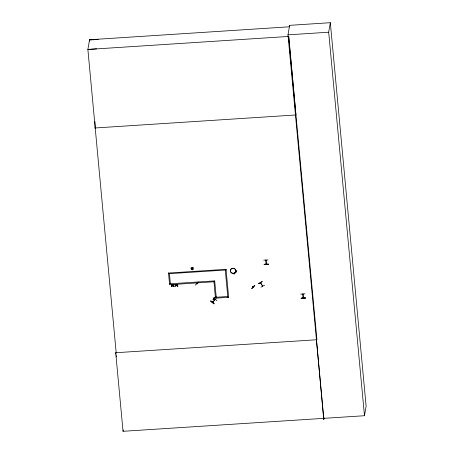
<?xml version="1.0" encoding="UTF-8"?>
<svg xmlns="http://www.w3.org/2000/svg" width="454" height="454" viewBox="0 0 454 454"><rect width="100%" height="100%" fill="white"/><g stroke="black" fill="none" stroke-linecap="round" stroke-linejoin="round"><path stroke-width="0.68" d="M196.639 283.705L197.093 283.733M197.087 283.676L196.979 284.017L196.735 283.602M235.887 272.61L235.444 272.604L235.524 272.269M235.836 272.684L235.439 272.542M301.07 298.261L305.394 297.881L301.064 298.238L305.4 298.176M268.422 264.273L264.086 264.313L268.416 263.984M303.141 297.881L302.937 293.869M303.09 297.705L303.357 297.869M303.096 298.023L303.073 297.676M303.306 298.04L302.937 294.061M265.845 260.335L266.169 264.194L266.101 263.763M266.328 264.126L266.129 263.78M289.595 26.78L89.563 39.753L87.883 49.463L116.19 352.752L115.719 352.786L115.963 354.177M323.77 418.361L287.984 34.85L289.624 25.339L330.325 22.7L366.117 406.205L364.471 415.722L123.045 431.3L123.278 429.927M214.799 281.696L169.597 284.743L168.525 272.928M168.599 273.722L226.126 269.994M169.438 273.671L170.381 283.773M169.541 283.829L214.725 280.901M172.798 285.441L171.595 284.76L172.798 285.441L173.871 284.613L173.042 285.589L173.984 286.048L173.042 285.589M172.571 285.634L171.623 285.089L172.582 285.56L171.708 286.23L172.582 285.56M172.826 285.702L174.013 286.372L172.826 285.702L171.748 286.463M173.888 285.004L173.053 285.509M176.583 285.197L175.375 284.516L176.583 285.197L177.656 284.369L176.822 285.345L177.769 285.799L176.822 285.345M175.505 285.906L176.368 285.311L175.522 286.298L176.612 285.458L177.798 286.128L176.612 285.458M193.126 267.673C187.383 266.895 194.63 273.024 193.052 267.599M195.288 285.191L198.08 282.025M196.69 283.778L196.758 283.461M213.959 281.747L215.463 298.216L228.668 297.239M210.877 300.962L210.707 301.218L214.01 303.925C214.583 302.546 206.224 298.085 214.129 303.788M212.506 302.12L215.281 299.146M212.671 302.256L212.761 301.904M212.495 302.273L212.699 301.91M213.113 299.634L215.888 296.462L213.085 299.532M213.664 297.972L216.967 300.684M214.163 297.614L214.05 297.858M214.498 297.79L214.356 297.943M214.538 297.875L214.05 297.818L214.333 298.079M214.946 299.623L215.372 299.379M215.19 299.18L214.946 299.566M216.252 297.245L227.755 296.502M216.325 298.045L214.702 281.02M225.286 270.051L227.829 297.296M228.646 297.359L226.052 269.199M234.054 274L236.846 270.834L234.06 273.915M235.711 272.638L235.853 272.485M254.813 285.481L251.828 288.415L254.813 285.492M252.833 286.531L253.156 286.939L253.264 286.599M252.855 286.718L252.929 286.423M252.912 286.525L253.281 286.826L253.031 286.412M251.828 288.415L254.643 285.265M258.621 283.648L262.321 281.514L258.632 283.597M263.746 260.136L268.047 259.972M260.619 282.87L260.783 282.774M265.987 259.955L265.834 260.505M266.379 263.956L265.965 260.136M260.42 282.734L262.656 285.997M364.471 415.722L328.685 32.211L330.325 22.7M300.684 294.152L304.997 293.823M324.094 417.652L323.742 419.672L316.455 339.768M215.332 299.453L212.648 302.398M234.026 273.961L236.812 270.879M213.062 299.606L215.911 296.558M253.009 286.548L253.128 286.905M260.954 287.161L264.631 285.152M89.517 40.031L98.24 39.407M96.611 48.845L87.883 49.463L288.625 36.445L316.926 339.74L115.713 352.73L123.045 431.3M287.984 34.85L328.685 32.211M94.738 128.005L295.951 114.958L288.789 36.439M168.508 273.047L226.03 269.318M264.086 264.313L268.422 264.29M176.356 285.39L175.392 284.925L175.375 284.516M260.431 282.717L262.673 286.162M116.207 355.561L116.457 356.952M289.624 25.339L289.754 26.752M305.4 298.187L305.394 297.892M177.781 285.719L177.798 286.128M173.996 285.969L174.013 286.372M171.595 284.76L171.612 285.169M171.72 286.151L171.737 286.542M89.563 39.753L89.693 41.155M94.948 121.627L95.209 127.977M191.673 268.076L191.673 269.103L192.763 269.126L192.763 268.093L191.673 268.076M231.364 272.706A2.696 2.542 9.8 0 0 235.745 271.276A2.696 2.542 9.8 0 0 232.17 268.376A2.713 2.554 9.8 0 0 231.353 272.735A2.713 2.554 9.8 0 0 235.757 271.299A2.713 2.554 9.8 0 0 232.159 268.388A2.696 2.542 9.8 0 0 231.364 272.706"/></g></svg>
